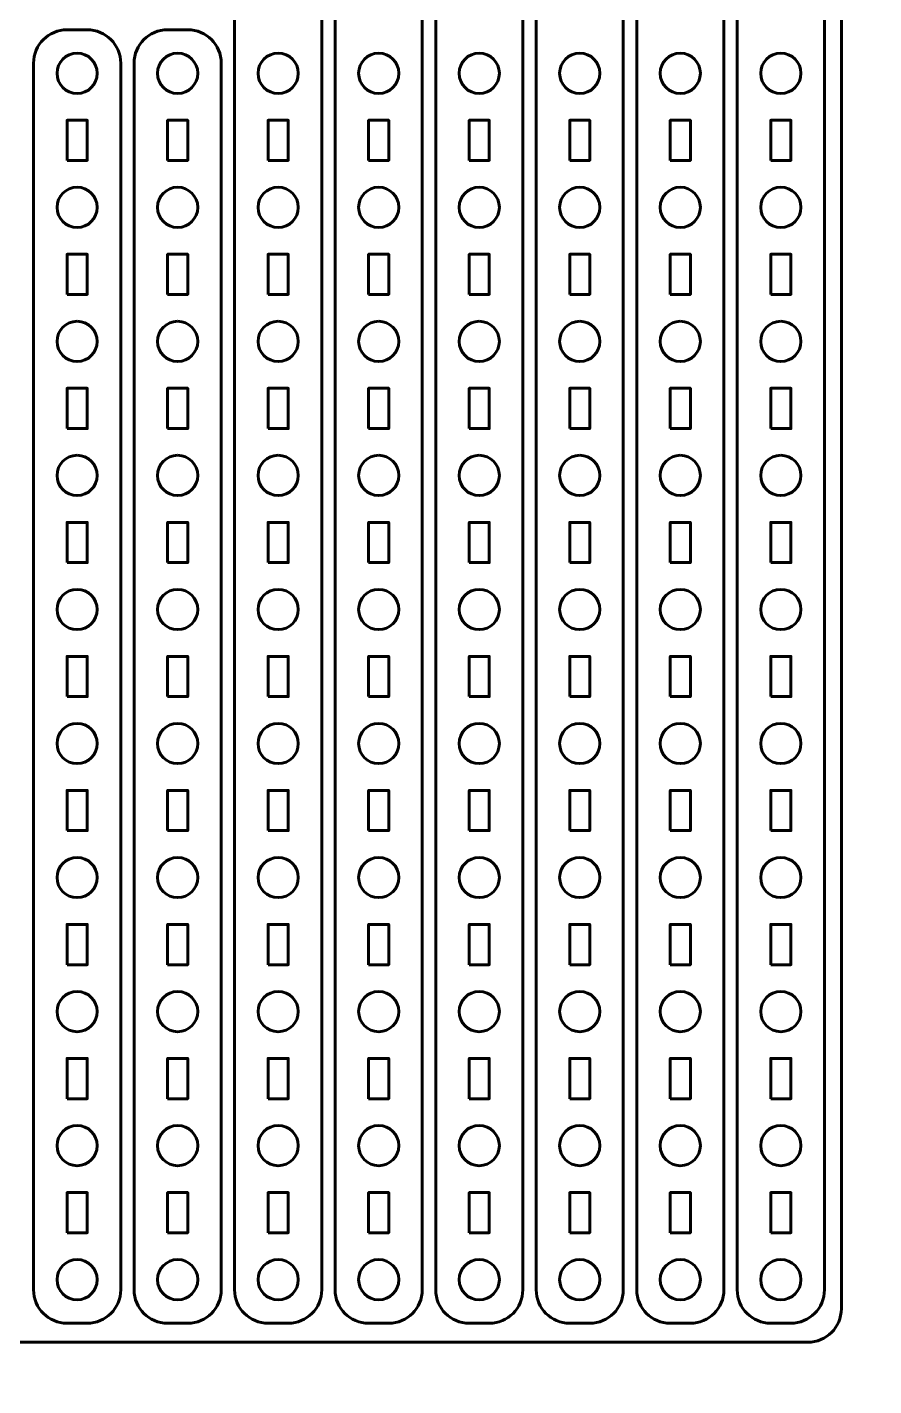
# Model space of a CAD drawing. Header units: inches. Extents: x 15 to 785, y -665 to -15.
# Drawn here: x 455.4 to 581.8, y -423.6 to -220.9 of the extents above; entities that cross this region are included whole.
import ezdxf

# ---------------------------------------------------------------- set-up
doc = ezdxf.new("R2010")
doc.units = ezdxf.units.IN
doc.header["$MEASUREMENT"] = 0
doc.layers.add('Layer 1', color=7, linetype='Continuous')

# ---------------------------------------------------------------- blocks, each defined once
blk = doc.blocks.new('block 2')
at = {"layer": 'Layer 1', "color": 179, "lineweight": 35, "true_color": 0x231f20}
blk.add_open_spline([(785, -570), (785, -578.28), (778.28, -585), (770, -585), (770, -585), (30, -585), (30, -585), (21.72, -585), (15, -578.28), (15, -570), (15, -570), (15, -30), (15, -30), (15, -21.72), (21.72, -15), (30, -15), (30, -15), (770, -15), (770, -15), (778.28, -15), (785, -21.72), (785, -30), (785, -30), (785, -570), (785, -570)], degree=3, knots=[0, 0, 0, 0, 1, 1, 1, 2, 2, 2, 3, 3, 3, 4, 4, 4, 5, 5, 5, 6, 6, 6, 7, 7, 7, 8, 8, 8, 8], dxfattribs=at)

msp = doc.modelspace()

# ---------------------------------------------------------------- linework, layer by layer
at = {"layer": 'Layer 1', "color": 178, "lineweight": 60, "true_color": 0x010101}
for points in [[(461.38, -240.75), (461.38, -234.75), (464.38, -234.75), (464.38, -240.75), (461.38, -240.75)], [(476.38, -240.75), (476.38, -234.75), (479.38, -234.75), (479.38, -240.75), (476.38, -240.75)], [(491.38, -240.75), (491.38, -234.75), (494.38, -234.75), (494.38, -240.75), (491.38, -240.75)], [(506.38, -240.75), (506.38, -234.75), (509.38, -234.75), (509.38, -240.75), (506.38, -240.75)], [(521.38, -240.75), (521.38, -234.75), (524.38, -234.75), (524.38, -240.75), (521.38, -240.75)], [(536.38, -240.75), (536.38, -234.75), (539.38, -234.75), (539.38, -240.75), (536.38, -240.75)], [(551.38, -240.75), (551.38, -234.75), (554.38, -234.75), (554.38, -240.75), (551.38, -240.75)], [(566.38, -240.75), (566.38, -234.75), (569.38, -234.75), (569.38, -240.75), (566.38, -240.75)], [(461.38, -260.75), (461.38, -254.75), (464.38, -254.75), (464.38, -260.75), (461.38, -260.75)], [(476.38, -260.75), (476.38, -254.75), (479.38, -254.75), (479.38, -260.75), (476.38, -260.75)], [(491.38, -260.75), (491.38, -254.75), (494.38, -254.75), (494.38, -260.75), (491.38, -260.75)], [(506.38, -260.75), (506.38, -254.75), (509.38, -254.75), (509.38, -260.75), (506.38, -260.75)], [(521.38, -260.75), (521.38, -254.75), (524.38, -254.75), (524.38, -260.75), (521.38, -260.75)], [(536.38, -260.75), (536.38, -254.75), (539.38, -254.75), (539.38, -260.75), (536.38, -260.75)], [(551.38, -260.75), (551.38, -254.75), (554.38, -254.75), (554.38, -260.75), (551.38, -260.75)], [(566.38, -260.75), (566.38, -254.75), (569.38, -254.75), (569.38, -260.75), (566.38, -260.75)], [(461.38, -280.75), (461.38, -274.75), (464.38, -274.75), (464.38, -280.75), (461.38, -280.75)], [(476.38, -280.75), (476.38, -274.75), (479.38, -274.75), (479.38, -280.75), (476.38, -280.75)], [(491.38, -280.75), (491.38, -274.75), (494.38, -274.75), (494.38, -280.75), (491.38, -280.75)], [(506.38, -280.75), (506.38, -274.75), (509.38, -274.75), (509.38, -280.75), (506.38, -280.75)], [(521.38, -280.75), (521.38, -274.75), (524.38, -274.75), (524.38, -280.75), (521.38, -280.75)], [(536.38, -280.75), (536.38, -274.75), (539.38, -274.75), (539.38, -280.75), (536.38, -280.75)], [(551.38, -280.75), (551.38, -274.75), (554.38, -274.75), (554.38, -280.75), (551.38, -280.75)], [(566.38, -280.75), (566.38, -274.75), (569.38, -274.75), (569.38, -280.75), (566.38, -280.75)], [(461.38, -300.75), (461.38, -294.75), (464.38, -294.75), (464.38, -300.75), (461.38, -300.75)], [(476.38, -300.75), (476.38, -294.75), (479.38, -294.75), (479.38, -300.75), (476.38, -300.75)], [(491.38, -300.75), (491.38, -294.75), (494.38, -294.75), (494.38, -300.75), (491.38, -300.75)], [(506.38, -300.75), (506.38, -294.75), (509.38, -294.75), (509.38, -300.75), (506.38, -300.75)], [(521.38, -300.75), (521.38, -294.75), (524.38, -294.75), (524.38, -300.75), (521.38, -300.75)], [(536.38, -300.75), (536.38, -294.75), (539.38, -294.75), (539.38, -300.75), (536.38, -300.75)], [(551.38, -300.75), (551.38, -294.75), (554.38, -294.75), (554.38, -300.75), (551.38, -300.75)], [(566.38, -300.75), (566.38, -294.75), (569.38, -294.75), (569.38, -300.75), (566.38, -300.75)], [(461.38, -320.75), (461.38, -314.75), (464.38, -314.75), (464.38, -320.75), (461.38, -320.75)], [(476.38, -320.75), (476.38, -314.75), (479.38, -314.75), (479.38, -320.75), (476.38, -320.75)], [(491.38, -320.75), (491.38, -314.75), (494.38, -314.75), (494.38, -320.75), (491.38, -320.75)], [(506.38, -320.75), (506.38, -314.75), (509.38, -314.75), (509.38, -320.75), (506.38, -320.75)], [(521.38, -320.75), (521.38, -314.75), (524.38, -314.75), (524.38, -320.75), (521.38, -320.75)], [(536.38, -320.75), (536.38, -314.75), (539.38, -314.75), (539.38, -320.75), (536.38, -320.75)], [(551.38, -320.75), (551.38, -314.75), (554.38, -314.75), (554.38, -320.75), (551.38, -320.75)], [(566.38, -320.75), (566.38, -314.75), (569.38, -314.75), (569.38, -320.75), (566.38, -320.75)], [(461.38, -340.75), (461.38, -334.75), (464.38, -334.75), (464.38, -340.75), (461.38, -340.75)], [(476.38, -340.75), (476.38, -334.75), (479.38, -334.75), (479.38, -340.75), (476.38, -340.75)], [(491.38, -340.75), (491.38, -334.75), (494.38, -334.75), (494.38, -340.75), (491.38, -340.75)], [(506.38, -340.75), (506.38, -334.75), (509.38, -334.75), (509.38, -340.75), (506.38, -340.75)], [(521.38, -340.75), (521.38, -334.75), (524.38, -334.75), (524.38, -340.75), (521.38, -340.75)], [(536.38, -340.75), (536.38, -334.75), (539.38, -334.75), (539.38, -340.75), (536.38, -340.75)], [(551.38, -340.75), (551.38, -334.75), (554.38, -334.75), (554.38, -340.75), (551.38, -340.75)], [(566.38, -340.75), (566.38, -334.75), (569.38, -334.75), (569.38, -340.75), (566.38, -340.75)], [(461.38, -360.75), (461.38, -354.75), (464.38, -354.75), (464.38, -360.75), (461.38, -360.75)], [(476.38, -360.75), (476.38, -354.75), (479.38, -354.75), (479.38, -360.75), (476.38, -360.75)], [(491.38, -360.75), (491.38, -354.75), (494.38, -354.75), (494.38, -360.75), (491.38, -360.75)], [(506.38, -360.75), (506.38, -354.75), (509.38, -354.75), (509.38, -360.75), (506.38, -360.75)], [(521.38, -360.75), (521.38, -354.75), (524.38, -354.75), (524.38, -360.75), (521.38, -360.75)], [(536.38, -360.75), (536.38, -354.75), (539.38, -354.75), (539.38, -360.75), (536.38, -360.75)], [(551.38, -360.75), (551.38, -354.75), (554.38, -354.75), (554.38, -360.75), (551.38, -360.75)], [(566.38, -360.75), (566.38, -354.75), (569.38, -354.75), (569.38, -360.75), (566.38, -360.75)], [(461.38, -380.75), (461.38, -374.75), (464.38, -374.75), (464.38, -380.75), (461.38, -380.75)], [(476.38, -380.75), (476.38, -374.75), (479.38, -374.75), (479.38, -380.75), (476.38, -380.75)], [(491.38, -380.75), (491.38, -374.75), (494.38, -374.75), (494.38, -380.75), (491.38, -380.75)], [(506.38, -380.75), (506.38, -374.75), (509.38, -374.75), (509.38, -380.75), (506.38, -380.75)], [(521.38, -380.75), (521.38, -374.75), (524.38, -374.75), (524.38, -380.75), (521.38, -380.75)], [(536.38, -380.75), (536.38, -374.75), (539.38, -374.75), (539.38, -380.75), (536.38, -380.75)], [(551.38, -380.75), (551.38, -374.75), (554.38, -374.75), (554.38, -380.75), (551.38, -380.75)], [(566.38, -380.75), (566.38, -374.75), (569.38, -374.75), (569.38, -380.75), (566.38, -380.75)], [(461.38, -400.75), (461.38, -394.75), (464.38, -394.75), (464.38, -400.75), (461.38, -400.75)], [(476.38, -400.75), (476.38, -394.75), (479.38, -394.75), (479.38, -400.75), (476.38, -400.75)], [(491.38, -400.75), (491.38, -394.75), (494.38, -394.75), (494.38, -400.75), (491.38, -400.75)], [(506.38, -400.75), (506.38, -394.75), (509.38, -394.75), (509.38, -400.75), (506.38, -400.75)], [(521.38, -400.75), (521.38, -394.75), (524.38, -394.75), (524.38, -400.75), (521.38, -400.75)], [(536.38, -400.75), (536.38, -394.75), (539.38, -394.75), (539.38, -400.75), (536.38, -400.75)], [(551.38, -400.75), (551.38, -394.75), (554.38, -394.75), (554.38, -400.75), (551.38, -400.75)], [(566.38, -400.75), (566.38, -394.75), (569.38, -394.75), (569.38, -400.75), (566.38, -400.75)]]:
    msp.add_lwpolyline(points, dxfattribs=at)
for points, knots in [([(303.91, -412.09), (303.91, -412.09), (303.91, -29.09), (303.91, -29.09), (303.91, -26.32), (306.14, -24.09), (308.91, -24.09), (308.91, -24.09), (571.91, -24.09), (571.91, -24.09), (574.68, -24.09), (576.91, -26.32), (576.91, -29.09), (576.91, -29.09), (576.91, -412.09), (576.91, -412.09), (576.91, -414.86), (574.68, -417.09), (571.91, -417.09), (571.91, -417.09), (308.91, -417.09), (308.91, -417.09), (306.14, -417.09), (303.91, -414.86), (303.91, -412.09)], [0, 0, 0, 0, 1, 1, 1, 2, 2, 2, 3, 3, 3, 4, 4, 4, 5, 5, 5, 6, 6, 6, 7, 7, 7, 8, 8, 8, 8]), ([(462.88, -224.75), (464.53, -224.75), (465.88, -226.1), (465.88, -227.75), (465.88, -229.41), (464.53, -230.75), (462.88, -230.75), (461.22, -230.75), (459.88, -229.41), (459.88, -227.75), (459.88, -226.1), (461.22, -224.75), (462.88, -224.75)], [0, 0, 0, 0, 1, 1, 1, 2, 2, 2, 3, 3, 3, 4, 4, 4, 4]), ([(477.88, -224.75), (479.53, -224.75), (480.88, -226.1), (480.88, -227.75), (480.88, -229.41), (479.53, -230.75), (477.88, -230.75), (476.22, -230.75), (474.88, -229.41), (474.88, -227.75), (474.88, -226.1), (476.22, -224.75), (477.88, -224.75)], [0, 0, 0, 0, 1, 1, 1, 2, 2, 2, 3, 3, 3, 4, 4, 4, 4]), ([(492.88, -224.75), (494.54, -224.75), (495.88, -226.1), (495.88, -227.75), (495.88, -229.41), (494.54, -230.75), (492.88, -230.75), (491.22, -230.75), (489.88, -229.41), (489.88, -227.75), (489.88, -226.1), (491.22, -224.75), (492.88, -224.75)], [0, 0, 0, 0, 1, 1, 1, 2, 2, 2, 3, 3, 3, 4, 4, 4, 4]), ([(507.88, -224.75), (509.54, -224.75), (510.88, -226.1), (510.88, -227.75), (510.88, -229.41), (509.54, -230.75), (507.88, -230.75), (506.22, -230.75), (504.88, -229.41), (504.88, -227.75), (504.88, -226.1), (506.22, -224.75), (507.88, -224.75)], [0, 0, 0, 0, 1, 1, 1, 2, 2, 2, 3, 3, 3, 4, 4, 4, 4]), ([(522.88, -224.75), (524.54, -224.75), (525.88, -226.1), (525.88, -227.75), (525.88, -229.41), (524.54, -230.75), (522.88, -230.75), (521.22, -230.75), (519.88, -229.41), (519.88, -227.75), (519.88, -226.1), (521.22, -224.75), (522.88, -224.75)], [0, 0, 0, 0, 1, 1, 1, 2, 2, 2, 3, 3, 3, 4, 4, 4, 4]), ([(537.88, -224.75), (539.54, -224.75), (540.88, -226.1), (540.88, -227.75), (540.88, -229.41), (539.54, -230.75), (537.88, -230.75), (536.22, -230.75), (534.88, -229.41), (534.88, -227.75), (534.88, -226.1), (536.22, -224.75), (537.88, -224.75)], [0, 0, 0, 0, 1, 1, 1, 2, 2, 2, 3, 3, 3, 4, 4, 4, 4]), ([(552.88, -224.75), (554.54, -224.75), (555.88, -226.1), (555.88, -227.75), (555.88, -229.41), (554.54, -230.75), (552.88, -230.75), (551.22, -230.75), (549.88, -229.41), (549.88, -227.75), (549.88, -226.1), (551.22, -224.75), (552.88, -224.75)], [0, 0, 0, 0, 1, 1, 1, 2, 2, 2, 3, 3, 3, 4, 4, 4, 4]), ([(567.88, -224.75), (569.54, -224.75), (570.88, -226.1), (570.88, -227.75), (570.88, -229.41), (569.54, -230.75), (567.88, -230.75), (566.22, -230.75), (564.88, -229.41), (564.88, -227.75), (564.88, -226.1), (566.22, -224.75), (567.88, -224.75)], [0, 0, 0, 0, 1, 1, 1, 2, 2, 2, 3, 3, 3, 4, 4, 4, 4]), ([(462.88, -244.75), (464.53, -244.75), (465.88, -246.1), (465.88, -247.75), (465.88, -249.41), (464.53, -250.75), (462.88, -250.75), (461.22, -250.75), (459.88, -249.41), (459.88, -247.75), (459.88, -246.1), (461.22, -244.75), (462.88, -244.75)], [0, 0, 0, 0, 1, 1, 1, 2, 2, 2, 3, 3, 3, 4, 4, 4, 4]), ([(477.88, -244.75), (479.53, -244.75), (480.88, -246.1), (480.88, -247.75), (480.88, -249.41), (479.53, -250.75), (477.88, -250.75), (476.22, -250.75), (474.88, -249.41), (474.88, -247.75), (474.88, -246.1), (476.22, -244.75), (477.88, -244.75)], [0, 0, 0, 0, 1, 1, 1, 2, 2, 2, 3, 3, 3, 4, 4, 4, 4]), ([(492.88, -244.75), (494.54, -244.75), (495.88, -246.1), (495.88, -247.75), (495.88, -249.41), (494.54, -250.75), (492.88, -250.75), (491.22, -250.75), (489.88, -249.41), (489.88, -247.75), (489.88, -246.1), (491.22, -244.75), (492.88, -244.75)], [0, 0, 0, 0, 1, 1, 1, 2, 2, 2, 3, 3, 3, 4, 4, 4, 4]), ([(507.88, -244.75), (509.54, -244.75), (510.88, -246.1), (510.88, -247.75), (510.88, -249.41), (509.54, -250.75), (507.88, -250.75), (506.22, -250.75), (504.88, -249.41), (504.88, -247.75), (504.88, -246.1), (506.22, -244.75), (507.88, -244.75)], [0, 0, 0, 0, 1, 1, 1, 2, 2, 2, 3, 3, 3, 4, 4, 4, 4]), ([(522.88, -244.75), (524.54, -244.75), (525.88, -246.1), (525.88, -247.75), (525.88, -249.41), (524.54, -250.75), (522.88, -250.75), (521.22, -250.75), (519.88, -249.41), (519.88, -247.75), (519.88, -246.1), (521.22, -244.75), (522.88, -244.75)], [0, 0, 0, 0, 1, 1, 1, 2, 2, 2, 3, 3, 3, 4, 4, 4, 4]), ([(537.88, -244.75), (539.54, -244.75), (540.88, -246.1), (540.88, -247.75), (540.88, -249.41), (539.54, -250.75), (537.88, -250.75), (536.22, -250.75), (534.88, -249.41), (534.88, -247.75), (534.88, -246.1), (536.22, -244.75), (537.88, -244.75)], [0, 0, 0, 0, 1, 1, 1, 2, 2, 2, 3, 3, 3, 4, 4, 4, 4]), ([(552.88, -244.75), (554.54, -244.75), (555.88, -246.1), (555.88, -247.75), (555.88, -249.41), (554.54, -250.75), (552.88, -250.75), (551.22, -250.75), (549.88, -249.41), (549.88, -247.75), (549.88, -246.1), (551.22, -244.75), (552.88, -244.75)], [0, 0, 0, 0, 1, 1, 1, 2, 2, 2, 3, 3, 3, 4, 4, 4, 4]), ([(567.88, -244.75), (569.54, -244.75), (570.88, -246.1), (570.88, -247.75), (570.88, -249.41), (569.54, -250.75), (567.88, -250.75), (566.22, -250.75), (564.88, -249.41), (564.88, -247.75), (564.88, -246.1), (566.22, -244.75), (567.88, -244.75)], [0, 0, 0, 0, 1, 1, 1, 2, 2, 2, 3, 3, 3, 4, 4, 4, 4]), ([(462.88, -264.75), (464.53, -264.75), (465.88, -266.1), (465.88, -267.75), (465.88, -269.41), (464.53, -270.75), (462.88, -270.75), (461.22, -270.75), (459.88, -269.41), (459.88, -267.75), (459.88, -266.1), (461.22, -264.75), (462.88, -264.75)], [0, 0, 0, 0, 1, 1, 1, 2, 2, 2, 3, 3, 3, 4, 4, 4, 4]), ([(477.88, -264.75), (479.53, -264.75), (480.88, -266.1), (480.88, -267.75), (480.88, -269.41), (479.53, -270.75), (477.88, -270.75), (476.22, -270.75), (474.88, -269.41), (474.88, -267.75), (474.88, -266.1), (476.22, -264.75), (477.88, -264.75)], [0, 0, 0, 0, 1, 1, 1, 2, 2, 2, 3, 3, 3, 4, 4, 4, 4]), ([(492.88, -264.75), (494.54, -264.75), (495.88, -266.1), (495.88, -267.75), (495.88, -269.41), (494.54, -270.75), (492.88, -270.75), (491.22, -270.75), (489.88, -269.41), (489.88, -267.75), (489.88, -266.1), (491.22, -264.75), (492.88, -264.75)], [0, 0, 0, 0, 1, 1, 1, 2, 2, 2, 3, 3, 3, 4, 4, 4, 4]), ([(507.88, -264.75), (509.54, -264.75), (510.88, -266.1), (510.88, -267.75), (510.88, -269.41), (509.54, -270.75), (507.88, -270.75), (506.22, -270.75), (504.88, -269.41), (504.88, -267.75), (504.88, -266.1), (506.22, -264.75), (507.88, -264.75)], [0, 0, 0, 0, 1, 1, 1, 2, 2, 2, 3, 3, 3, 4, 4, 4, 4]), ([(522.88, -264.75), (524.54, -264.75), (525.88, -266.1), (525.88, -267.75), (525.88, -269.41), (524.54, -270.75), (522.88, -270.75), (521.22, -270.75), (519.88, -269.41), (519.88, -267.75), (519.88, -266.1), (521.22, -264.75), (522.88, -264.75)], [0, 0, 0, 0, 1, 1, 1, 2, 2, 2, 3, 3, 3, 4, 4, 4, 4]), ([(537.88, -264.75), (539.54, -264.75), (540.88, -266.1), (540.88, -267.75), (540.88, -269.41), (539.54, -270.75), (537.88, -270.75), (536.22, -270.75), (534.88, -269.41), (534.88, -267.75), (534.88, -266.1), (536.22, -264.75), (537.88, -264.75)], [0, 0, 0, 0, 1, 1, 1, 2, 2, 2, 3, 3, 3, 4, 4, 4, 4]), ([(552.88, -264.75), (554.54, -264.75), (555.88, -266.1), (555.88, -267.75), (555.88, -269.41), (554.54, -270.75), (552.88, -270.75), (551.22, -270.75), (549.88, -269.41), (549.88, -267.75), (549.88, -266.1), (551.22, -264.75), (552.88, -264.75)], [0, 0, 0, 0, 1, 1, 1, 2, 2, 2, 3, 3, 3, 4, 4, 4, 4]), ([(567.88, -264.75), (569.54, -264.75), (570.88, -266.1), (570.88, -267.75), (570.88, -269.41), (569.54, -270.75), (567.88, -270.75), (566.22, -270.75), (564.88, -269.41), (564.88, -267.75), (564.88, -266.1), (566.22, -264.75), (567.88, -264.75)], [0, 0, 0, 0, 1, 1, 1, 2, 2, 2, 3, 3, 3, 4, 4, 4, 4]), ([(462.88, -284.75), (464.53, -284.75), (465.88, -286.1), (465.88, -287.75), (465.88, -289.41), (464.53, -290.75), (462.88, -290.75), (461.22, -290.75), (459.88, -289.41), (459.88, -287.75), (459.88, -286.1), (461.22, -284.75), (462.88, -284.75)], [0, 0, 0, 0, 1, 1, 1, 2, 2, 2, 3, 3, 3, 4, 4, 4, 4]), ([(477.88, -284.75), (479.53, -284.75), (480.88, -286.1), (480.88, -287.75), (480.88, -289.41), (479.53, -290.75), (477.88, -290.75), (476.22, -290.75), (474.88, -289.41), (474.88, -287.75), (474.88, -286.1), (476.22, -284.75), (477.88, -284.75)], [0, 0, 0, 0, 1, 1, 1, 2, 2, 2, 3, 3, 3, 4, 4, 4, 4]), ([(492.88, -284.75), (494.54, -284.75), (495.88, -286.1), (495.88, -287.75), (495.88, -289.41), (494.54, -290.75), (492.88, -290.75), (491.22, -290.75), (489.88, -289.41), (489.88, -287.75), (489.88, -286.1), (491.22, -284.75), (492.88, -284.75)], [0, 0, 0, 0, 1, 1, 1, 2, 2, 2, 3, 3, 3, 4, 4, 4, 4]), ([(507.88, -284.75), (509.54, -284.75), (510.88, -286.1), (510.88, -287.75), (510.88, -289.41), (509.54, -290.75), (507.88, -290.75), (506.22, -290.75), (504.88, -289.41), (504.88, -287.75), (504.88, -286.1), (506.22, -284.75), (507.88, -284.75)], [0, 0, 0, 0, 1, 1, 1, 2, 2, 2, 3, 3, 3, 4, 4, 4, 4]), ([(522.88, -284.75), (524.54, -284.75), (525.88, -286.1), (525.88, -287.75), (525.88, -289.41), (524.54, -290.75), (522.88, -290.75), (521.22, -290.75), (519.88, -289.41), (519.88, -287.75), (519.88, -286.1), (521.22, -284.75), (522.88, -284.75)], [0, 0, 0, 0, 1, 1, 1, 2, 2, 2, 3, 3, 3, 4, 4, 4, 4]), ([(537.88, -284.75), (539.54, -284.75), (540.88, -286.1), (540.88, -287.75), (540.88, -289.41), (539.54, -290.75), (537.88, -290.75), (536.22, -290.75), (534.88, -289.41), (534.88, -287.75), (534.88, -286.1), (536.22, -284.75), (537.88, -284.75)], [0, 0, 0, 0, 1, 1, 1, 2, 2, 2, 3, 3, 3, 4, 4, 4, 4]), ([(552.88, -284.75), (554.54, -284.75), (555.88, -286.1), (555.88, -287.75), (555.88, -289.41), (554.54, -290.75), (552.88, -290.75), (551.22, -290.75), (549.88, -289.41), (549.88, -287.75), (549.88, -286.1), (551.22, -284.75), (552.88, -284.75)], [0, 0, 0, 0, 1, 1, 1, 2, 2, 2, 3, 3, 3, 4, 4, 4, 4]), ([(567.88, -284.75), (569.54, -284.75), (570.88, -286.1), (570.88, -287.75), (570.88, -289.41), (569.54, -290.75), (567.88, -290.75), (566.22, -290.75), (564.88, -289.41), (564.88, -287.75), (564.88, -286.1), (566.22, -284.75), (567.88, -284.75)], [0, 0, 0, 0, 1, 1, 1, 2, 2, 2, 3, 3, 3, 4, 4, 4, 4]), ([(462.88, -304.75), (464.53, -304.75), (465.88, -306.1), (465.88, -307.75), (465.88, -309.41), (464.53, -310.75), (462.88, -310.75), (461.22, -310.75), (459.88, -309.41), (459.88, -307.75), (459.88, -306.1), (461.22, -304.75), (462.88, -304.75)], [0, 0, 0, 0, 1, 1, 1, 2, 2, 2, 3, 3, 3, 4, 4, 4, 4]), ([(477.88, -304.75), (479.53, -304.75), (480.88, -306.1), (480.88, -307.75), (480.88, -309.41), (479.53, -310.75), (477.88, -310.75), (476.22, -310.75), (474.88, -309.41), (474.88, -307.75), (474.88, -306.1), (476.22, -304.75), (477.88, -304.75)], [0, 0, 0, 0, 1, 1, 1, 2, 2, 2, 3, 3, 3, 4, 4, 4, 4]), ([(492.88, -304.75), (494.54, -304.75), (495.88, -306.1), (495.88, -307.75), (495.88, -309.41), (494.54, -310.75), (492.88, -310.75), (491.22, -310.75), (489.88, -309.41), (489.88, -307.75), (489.88, -306.1), (491.22, -304.75), (492.88, -304.75)], [0, 0, 0, 0, 1, 1, 1, 2, 2, 2, 3, 3, 3, 4, 4, 4, 4]), ([(507.88, -304.75), (509.54, -304.75), (510.88, -306.1), (510.88, -307.75), (510.88, -309.41), (509.54, -310.75), (507.88, -310.75), (506.22, -310.75), (504.88, -309.41), (504.88, -307.75), (504.88, -306.1), (506.22, -304.75), (507.88, -304.75)], [0, 0, 0, 0, 1, 1, 1, 2, 2, 2, 3, 3, 3, 4, 4, 4, 4]), ([(522.88, -304.75), (524.54, -304.75), (525.88, -306.1), (525.88, -307.75), (525.88, -309.41), (524.54, -310.75), (522.88, -310.75), (521.22, -310.75), (519.88, -309.41), (519.88, -307.75), (519.88, -306.1), (521.22, -304.75), (522.88, -304.75)], [0, 0, 0, 0, 1, 1, 1, 2, 2, 2, 3, 3, 3, 4, 4, 4, 4]), ([(537.88, -304.75), (539.54, -304.75), (540.88, -306.1), (540.88, -307.75), (540.88, -309.41), (539.54, -310.75), (537.88, -310.75), (536.22, -310.75), (534.88, -309.41), (534.88, -307.75), (534.88, -306.1), (536.22, -304.75), (537.88, -304.75)], [0, 0, 0, 0, 1, 1, 1, 2, 2, 2, 3, 3, 3, 4, 4, 4, 4]), ([(552.88, -304.75), (554.54, -304.75), (555.88, -306.1), (555.88, -307.75), (555.88, -309.41), (554.54, -310.75), (552.88, -310.75), (551.22, -310.75), (549.88, -309.41), (549.88, -307.75), (549.88, -306.1), (551.22, -304.75), (552.88, -304.75)], [0, 0, 0, 0, 1, 1, 1, 2, 2, 2, 3, 3, 3, 4, 4, 4, 4]), ([(567.88, -304.75), (569.54, -304.75), (570.88, -306.1), (570.88, -307.75), (570.88, -309.41), (569.54, -310.75), (567.88, -310.75), (566.22, -310.75), (564.88, -309.41), (564.88, -307.75), (564.88, -306.1), (566.22, -304.75), (567.88, -304.75)], [0, 0, 0, 0, 1, 1, 1, 2, 2, 2, 3, 3, 3, 4, 4, 4, 4]), ([(462.88, -324.75), (464.53, -324.75), (465.88, -326.1), (465.88, -327.75), (465.88, -329.41), (464.53, -330.75), (462.88, -330.75), (461.22, -330.75), (459.88, -329.41), (459.88, -327.75), (459.88, -326.1), (461.22, -324.75), (462.88, -324.75)], [0, 0, 0, 0, 1, 1, 1, 2, 2, 2, 3, 3, 3, 4, 4, 4, 4]), ([(477.88, -324.75), (479.53, -324.75), (480.88, -326.1), (480.88, -327.75), (480.88, -329.41), (479.53, -330.75), (477.88, -330.75), (476.22, -330.75), (474.88, -329.41), (474.88, -327.75), (474.88, -326.1), (476.22, -324.75), (477.88, -324.75)], [0, 0, 0, 0, 1, 1, 1, 2, 2, 2, 3, 3, 3, 4, 4, 4, 4]), ([(492.88, -324.75), (494.54, -324.75), (495.88, -326.1), (495.88, -327.75), (495.88, -329.41), (494.54, -330.75), (492.88, -330.75), (491.22, -330.75), (489.88, -329.41), (489.88, -327.75), (489.88, -326.1), (491.22, -324.75), (492.88, -324.75)], [0, 0, 0, 0, 1, 1, 1, 2, 2, 2, 3, 3, 3, 4, 4, 4, 4]), ([(507.88, -324.75), (509.54, -324.75), (510.88, -326.1), (510.88, -327.75), (510.88, -329.41), (509.54, -330.75), (507.88, -330.75), (506.22, -330.75), (504.88, -329.41), (504.88, -327.75), (504.88, -326.1), (506.22, -324.75), (507.88, -324.75)], [0, 0, 0, 0, 1, 1, 1, 2, 2, 2, 3, 3, 3, 4, 4, 4, 4]), ([(522.88, -324.75), (524.54, -324.75), (525.88, -326.1), (525.88, -327.75), (525.88, -329.41), (524.54, -330.75), (522.88, -330.75), (521.22, -330.75), (519.88, -329.41), (519.88, -327.75), (519.88, -326.1), (521.22, -324.75), (522.88, -324.75)], [0, 0, 0, 0, 1, 1, 1, 2, 2, 2, 3, 3, 3, 4, 4, 4, 4]), ([(537.88, -324.75), (539.54, -324.75), (540.88, -326.1), (540.88, -327.75), (540.88, -329.41), (539.54, -330.75), (537.88, -330.75), (536.22, -330.75), (534.88, -329.41), (534.88, -327.75), (534.88, -326.1), (536.22, -324.75), (537.88, -324.75)], [0, 0, 0, 0, 1, 1, 1, 2, 2, 2, 3, 3, 3, 4, 4, 4, 4]), ([(552.88, -324.75), (554.54, -324.75), (555.88, -326.1), (555.88, -327.75), (555.88, -329.41), (554.54, -330.75), (552.88, -330.75), (551.22, -330.75), (549.88, -329.41), (549.88, -327.75), (549.88, -326.1), (551.22, -324.75), (552.88, -324.75)], [0, 0, 0, 0, 1, 1, 1, 2, 2, 2, 3, 3, 3, 4, 4, 4, 4]), ([(567.88, -324.75), (569.54, -324.75), (570.88, -326.1), (570.88, -327.75), (570.88, -329.41), (569.54, -330.75), (567.88, -330.75), (566.22, -330.75), (564.88, -329.41), (564.88, -327.75), (564.88, -326.1), (566.22, -324.75), (567.88, -324.75)], [0, 0, 0, 0, 1, 1, 1, 2, 2, 2, 3, 3, 3, 4, 4, 4, 4]), ([(462.88, -344.75), (464.53, -344.75), (465.88, -346.1), (465.88, -347.75), (465.88, -349.41), (464.53, -350.75), (462.88, -350.75), (461.22, -350.75), (459.88, -349.41), (459.88, -347.75), (459.88, -346.1), (461.22, -344.75), (462.88, -344.75)], [0, 0, 0, 0, 1, 1, 1, 2, 2, 2, 3, 3, 3, 4, 4, 4, 4]), ([(477.88, -344.75), (479.53, -344.75), (480.88, -346.1), (480.88, -347.75), (480.88, -349.41), (479.53, -350.75), (477.88, -350.75), (476.22, -350.75), (474.88, -349.41), (474.88, -347.75), (474.88, -346.1), (476.22, -344.75), (477.88, -344.75)], [0, 0, 0, 0, 1, 1, 1, 2, 2, 2, 3, 3, 3, 4, 4, 4, 4]), ([(492.88, -344.75), (494.54, -344.75), (495.88, -346.1), (495.88, -347.75), (495.88, -349.41), (494.54, -350.75), (492.88, -350.75), (491.22, -350.75), (489.88, -349.41), (489.88, -347.75), (489.88, -346.1), (491.22, -344.75), (492.88, -344.75)], [0, 0, 0, 0, 1, 1, 1, 2, 2, 2, 3, 3, 3, 4, 4, 4, 4]), ([(507.88, -344.75), (509.54, -344.75), (510.88, -346.1), (510.88, -347.75), (510.88, -349.41), (509.54, -350.75), (507.88, -350.75), (506.22, -350.75), (504.88, -349.41), (504.88, -347.75), (504.88, -346.1), (506.22, -344.75), (507.88, -344.75)], [0, 0, 0, 0, 1, 1, 1, 2, 2, 2, 3, 3, 3, 4, 4, 4, 4]), ([(522.88, -344.75), (524.54, -344.75), (525.88, -346.1), (525.88, -347.75), (525.88, -349.41), (524.54, -350.75), (522.88, -350.75), (521.22, -350.75), (519.88, -349.41), (519.88, -347.75), (519.88, -346.1), (521.22, -344.75), (522.88, -344.75)], [0, 0, 0, 0, 1, 1, 1, 2, 2, 2, 3, 3, 3, 4, 4, 4, 4]), ([(537.88, -344.75), (539.54, -344.75), (540.88, -346.1), (540.88, -347.75), (540.88, -349.41), (539.54, -350.75), (537.88, -350.75), (536.22, -350.75), (534.88, -349.41), (534.88, -347.75), (534.88, -346.1), (536.22, -344.75), (537.88, -344.75)], [0, 0, 0, 0, 1, 1, 1, 2, 2, 2, 3, 3, 3, 4, 4, 4, 4]), ([(552.88, -344.75), (554.54, -344.75), (555.88, -346.1), (555.88, -347.75), (555.88, -349.41), (554.54, -350.75), (552.88, -350.75), (551.22, -350.75), (549.88, -349.41), (549.88, -347.75), (549.88, -346.1), (551.22, -344.75), (552.88, -344.75)], [0, 0, 0, 0, 1, 1, 1, 2, 2, 2, 3, 3, 3, 4, 4, 4, 4]), ([(567.88, -344.75), (569.54, -344.75), (570.88, -346.1), (570.88, -347.75), (570.88, -349.41), (569.54, -350.75), (567.88, -350.75), (566.22, -350.75), (564.88, -349.41), (564.88, -347.75), (564.88, -346.1), (566.22, -344.75), (567.88, -344.75)], [0, 0, 0, 0, 1, 1, 1, 2, 2, 2, 3, 3, 3, 4, 4, 4, 4]), ([(462.88, -364.75), (464.53, -364.75), (465.88, -366.1), (465.88, -367.75), (465.88, -369.41), (464.53, -370.75), (462.88, -370.75), (461.22, -370.75), (459.88, -369.41), (459.88, -367.75), (459.88, -366.1), (461.22, -364.75), (462.88, -364.75)], [0, 0, 0, 0, 1, 1, 1, 2, 2, 2, 3, 3, 3, 4, 4, 4, 4]), ([(477.88, -364.75), (479.53, -364.75), (480.88, -366.1), (480.88, -367.75), (480.88, -369.41), (479.53, -370.75), (477.88, -370.75), (476.22, -370.75), (474.88, -369.41), (474.88, -367.75), (474.88, -366.1), (476.22, -364.75), (477.88, -364.75)], [0, 0, 0, 0, 1, 1, 1, 2, 2, 2, 3, 3, 3, 4, 4, 4, 4]), ([(492.88, -364.75), (494.54, -364.75), (495.88, -366.1), (495.88, -367.75), (495.88, -369.41), (494.54, -370.75), (492.88, -370.75), (491.22, -370.75), (489.88, -369.41), (489.88, -367.75), (489.88, -366.1), (491.22, -364.75), (492.88, -364.75)], [0, 0, 0, 0, 1, 1, 1, 2, 2, 2, 3, 3, 3, 4, 4, 4, 4]), ([(507.88, -364.75), (509.54, -364.75), (510.88, -366.1), (510.88, -367.75), (510.88, -369.41), (509.54, -370.75), (507.88, -370.75), (506.22, -370.75), (504.88, -369.41), (504.88, -367.75), (504.88, -366.1), (506.22, -364.75), (507.88, -364.75)], [0, 0, 0, 0, 1, 1, 1, 2, 2, 2, 3, 3, 3, 4, 4, 4, 4]), ([(522.88, -364.75), (524.54, -364.75), (525.88, -366.1), (525.88, -367.75), (525.88, -369.41), (524.54, -370.75), (522.88, -370.75), (521.22, -370.75), (519.88, -369.41), (519.88, -367.75), (519.88, -366.1), (521.22, -364.75), (522.88, -364.75)], [0, 0, 0, 0, 1, 1, 1, 2, 2, 2, 3, 3, 3, 4, 4, 4, 4]), ([(537.88, -364.75), (539.54, -364.75), (540.88, -366.1), (540.88, -367.75), (540.88, -369.41), (539.54, -370.75), (537.88, -370.75), (536.22, -370.75), (534.88, -369.41), (534.88, -367.75), (534.88, -366.1), (536.22, -364.75), (537.88, -364.75)], [0, 0, 0, 0, 1, 1, 1, 2, 2, 2, 3, 3, 3, 4, 4, 4, 4]), ([(552.88, -364.75), (554.54, -364.75), (555.88, -366.1), (555.88, -367.75), (555.88, -369.41), (554.54, -370.75), (552.88, -370.75), (551.22, -370.75), (549.88, -369.41), (549.88, -367.75), (549.88, -366.1), (551.22, -364.75), (552.88, -364.75)], [0, 0, 0, 0, 1, 1, 1, 2, 2, 2, 3, 3, 3, 4, 4, 4, 4]), ([(567.88, -364.75), (569.54, -364.75), (570.88, -366.1), (570.88, -367.75), (570.88, -369.41), (569.54, -370.75), (567.88, -370.75), (566.22, -370.75), (564.88, -369.41), (564.88, -367.75), (564.88, -366.1), (566.22, -364.75), (567.88, -364.75)], [0, 0, 0, 0, 1, 1, 1, 2, 2, 2, 3, 3, 3, 4, 4, 4, 4]), ([(462.88, -384.75), (464.53, -384.75), (465.88, -386.1), (465.88, -387.75), (465.88, -389.41), (464.53, -390.75), (462.88, -390.75), (461.22, -390.75), (459.88, -389.41), (459.88, -387.75), (459.88, -386.1), (461.22, -384.75), (462.88, -384.75)], [0, 0, 0, 0, 1, 1, 1, 2, 2, 2, 3, 3, 3, 4, 4, 4, 4]), ([(477.88, -384.75), (479.53, -384.75), (480.88, -386.1), (480.88, -387.75), (480.88, -389.41), (479.53, -390.75), (477.88, -390.75), (476.22, -390.75), (474.88, -389.41), (474.88, -387.75), (474.88, -386.1), (476.22, -384.75), (477.88, -384.75)], [0, 0, 0, 0, 1, 1, 1, 2, 2, 2, 3, 3, 3, 4, 4, 4, 4]), ([(492.88, -384.75), (494.54, -384.75), (495.88, -386.1), (495.88, -387.75), (495.88, -389.41), (494.54, -390.75), (492.88, -390.75), (491.22, -390.75), (489.88, -389.41), (489.88, -387.75), (489.88, -386.1), (491.22, -384.75), (492.88, -384.75)], [0, 0, 0, 0, 1, 1, 1, 2, 2, 2, 3, 3, 3, 4, 4, 4, 4]), ([(507.88, -384.75), (509.54, -384.75), (510.88, -386.1), (510.88, -387.75), (510.88, -389.41), (509.54, -390.75), (507.88, -390.75), (506.22, -390.75), (504.88, -389.41), (504.88, -387.75), (504.88, -386.1), (506.22, -384.75), (507.88, -384.75)], [0, 0, 0, 0, 1, 1, 1, 2, 2, 2, 3, 3, 3, 4, 4, 4, 4]), ([(522.88, -384.75), (524.54, -384.75), (525.88, -386.1), (525.88, -387.75), (525.88, -389.41), (524.54, -390.75), (522.88, -390.75), (521.22, -390.75), (519.88, -389.41), (519.88, -387.75), (519.88, -386.1), (521.22, -384.75), (522.88, -384.75)], [0, 0, 0, 0, 1, 1, 1, 2, 2, 2, 3, 3, 3, 4, 4, 4, 4]), ([(537.88, -384.75), (539.54, -384.75), (540.88, -386.1), (540.88, -387.75), (540.88, -389.41), (539.54, -390.75), (537.88, -390.75), (536.22, -390.75), (534.88, -389.41), (534.88, -387.75), (534.88, -386.1), (536.22, -384.75), (537.88, -384.75)], [0, 0, 0, 0, 1, 1, 1, 2, 2, 2, 3, 3, 3, 4, 4, 4, 4]), ([(552.88, -384.75), (554.54, -384.75), (555.88, -386.1), (555.88, -387.75), (555.88, -389.41), (554.54, -390.75), (552.88, -390.75), (551.22, -390.75), (549.88, -389.41), (549.88, -387.75), (549.88, -386.1), (551.22, -384.75), (552.88, -384.75)], [0, 0, 0, 0, 1, 1, 1, 2, 2, 2, 3, 3, 3, 4, 4, 4, 4]), ([(567.88, -384.75), (569.54, -384.75), (570.88, -386.1), (570.88, -387.75), (570.88, -389.41), (569.54, -390.75), (567.88, -390.75), (566.22, -390.75), (564.88, -389.41), (564.88, -387.75), (564.88, -386.1), (566.22, -384.75), (567.88, -384.75)], [0, 0, 0, 0, 1, 1, 1, 2, 2, 2, 3, 3, 3, 4, 4, 4, 4]), ([(462.88, -404.75), (464.53, -404.75), (465.88, -406.1), (465.88, -407.75), (465.88, -409.41), (464.53, -410.75), (462.88, -410.75), (461.22, -410.75), (459.88, -409.41), (459.88, -407.75), (459.88, -406.1), (461.22, -404.75), (462.88, -404.75)], [0, 0, 0, 0, 1, 1, 1, 2, 2, 2, 3, 3, 3, 4, 4, 4, 4]), ([(477.88, -404.75), (479.53, -404.75), (480.88, -406.1), (480.88, -407.75), (480.88, -409.41), (479.53, -410.75), (477.88, -410.75), (476.22, -410.75), (474.88, -409.41), (474.88, -407.75), (474.88, -406.1), (476.22, -404.75), (477.88, -404.75)], [0, 0, 0, 0, 1, 1, 1, 2, 2, 2, 3, 3, 3, 4, 4, 4, 4]), ([(492.88, -404.75), (494.54, -404.75), (495.88, -406.1), (495.88, -407.75), (495.88, -409.41), (494.54, -410.75), (492.88, -410.75), (491.22, -410.75), (489.88, -409.41), (489.88, -407.75), (489.88, -406.1), (491.22, -404.75), (492.88, -404.75)], [0, 0, 0, 0, 1, 1, 1, 2, 2, 2, 3, 3, 3, 4, 4, 4, 4]), ([(507.88, -404.75), (509.54, -404.75), (510.88, -406.1), (510.88, -407.75), (510.88, -409.41), (509.54, -410.75), (507.88, -410.75), (506.22, -410.75), (504.88, -409.41), (504.88, -407.75), (504.88, -406.1), (506.22, -404.75), (507.88, -404.75)], [0, 0, 0, 0, 1, 1, 1, 2, 2, 2, 3, 3, 3, 4, 4, 4, 4]), ([(522.88, -404.75), (524.54, -404.75), (525.88, -406.1), (525.88, -407.75), (525.88, -409.41), (524.54, -410.75), (522.88, -410.75), (521.22, -410.75), (519.88, -409.41), (519.88, -407.75), (519.88, -406.1), (521.22, -404.75), (522.88, -404.75)], [0, 0, 0, 0, 1, 1, 1, 2, 2, 2, 3, 3, 3, 4, 4, 4, 4]), ([(537.88, -404.75), (539.54, -404.75), (540.88, -406.1), (540.88, -407.75), (540.88, -409.41), (539.54, -410.75), (537.88, -410.75), (536.22, -410.75), (534.88, -409.41), (534.88, -407.75), (534.88, -406.1), (536.22, -404.75), (537.88, -404.75)], [0, 0, 0, 0, 1, 1, 1, 2, 2, 2, 3, 3, 3, 4, 4, 4, 4]), ([(552.88, -404.75), (554.54, -404.75), (555.88, -406.1), (555.88, -407.75), (555.88, -409.41), (554.54, -410.75), (552.88, -410.75), (551.22, -410.75), (549.88, -409.41), (549.88, -407.75), (549.88, -406.1), (551.22, -404.75), (552.88, -404.75)], [0, 0, 0, 0, 1, 1, 1, 2, 2, 2, 3, 3, 3, 4, 4, 4, 4]), ([(567.88, -404.75), (569.54, -404.75), (570.88, -406.1), (570.88, -407.75), (570.88, -409.41), (569.54, -410.75), (567.88, -410.75), (566.22, -410.75), (564.88, -409.41), (564.88, -407.75), (564.88, -406.1), (566.22, -404.75), (567.88, -404.75)], [0, 0, 0, 0, 1, 1, 1, 2, 2, 2, 3, 3, 3, 4, 4, 4, 4])]:
    msp.add_open_spline(points, degree=3, knots=knots, dxfattribs=at)
at = {"layer": 'Layer 1', "color": 2, "lineweight": 60, "true_color": 0xf6eb16}
for points in [[(546.38, -409.25), (546.38, -409.25), (546.38, -66.25), (546.38, -66.25), (546.38, -63.48), (548.61, -61.25), (551.38, -61.25), (551.38, -61.25), (554.38, -61.25), (554.38, -61.25), (557.15, -61.25), (559.38, -63.48), (559.38, -66.25), (559.38, -66.25), (559.38, -409.25), (559.38, -409.25), (559.38, -412.02), (557.15, -414.25), (554.38, -414.25), (554.38, -414.25), (551.38, -414.25), (551.38, -414.25), (548.61, -414.25), (546.38, -412.02), (546.38, -409.25)], [(561.38, -409.25), (561.38, -409.25), (561.38, -66.25), (561.38, -66.25), (561.38, -63.48), (563.61, -61.25), (566.38, -61.25), (566.38, -61.25), (569.38, -61.25), (569.38, -61.25), (572.15, -61.25), (574.38, -63.48), (574.38, -66.25), (574.38, -66.25), (574.38, -409.25), (574.38, -409.25), (574.38, -412.02), (572.15, -414.25), (569.38, -414.25), (569.38, -414.25), (566.38, -414.25), (566.38, -414.25), (563.61, -414.25), (561.38, -412.02), (561.38, -409.25)], [(516.38, -409.25), (516.38, -409.25), (516.38, -106.25), (516.38, -106.25), (516.38, -103.48), (518.61, -101.25), (521.38, -101.25), (521.38, -101.25), (524.38, -101.25), (524.38, -101.25), (527.15, -101.25), (529.38, -103.48), (529.38, -106.25), (529.38, -106.25), (529.38, -409.25), (529.38, -409.25), (529.38, -412.02), (527.15, -414.25), (524.38, -414.25), (524.38, -414.25), (521.38, -414.25), (521.38, -414.25), (518.61, -414.25), (516.38, -412.02), (516.38, -409.25)], [(531.38, -409.25), (531.38, -409.25), (531.38, -106.25), (531.38, -106.25), (531.38, -103.48), (533.61, -101.25), (536.38, -101.25), (536.38, -101.25), (539.38, -101.25), (539.38, -101.25), (542.15, -101.25), (544.38, -103.48), (544.38, -106.25), (544.38, -106.25), (544.38, -409.25), (544.38, -409.25), (544.38, -412.02), (542.15, -414.25), (539.38, -414.25), (539.38, -414.25), (536.38, -414.25), (536.38, -414.25), (533.61, -414.25), (531.38, -412.02), (531.38, -409.25)], [(486.38, -409.25), (486.38, -409.25), (486.38, -146.25), (486.38, -146.25), (486.38, -143.48), (488.61, -141.25), (491.38, -141.25), (491.38, -141.25), (494.38, -141.25), (494.38, -141.25), (497.15, -141.25), (499.38, -143.48), (499.38, -146.25), (499.38, -146.25), (499.38, -409.25), (499.38, -409.25), (499.38, -412.02), (497.15, -414.25), (494.38, -414.25), (494.38, -414.25), (491.38, -414.25), (491.38, -414.25), (488.61, -414.25), (486.38, -412.02), (486.38, -409.25)], [(501.38, -409.25), (501.38, -409.25), (501.38, -146.25), (501.38, -146.25), (501.38, -143.48), (503.61, -141.25), (506.38, -141.25), (506.38, -141.25), (509.38, -141.25), (509.38, -141.25), (512.15, -141.25), (514.38, -143.48), (514.38, -146.25), (514.38, -146.25), (514.38, -409.25), (514.38, -409.25), (514.38, -412.02), (512.15, -414.25), (509.38, -414.25), (509.38, -414.25), (506.38, -414.25), (506.38, -414.25), (503.61, -414.25), (501.38, -412.02), (501.38, -409.25)], [(456.38, -409.25), (456.38, -409.25), (456.38, -226.25), (456.38, -226.25), (456.38, -223.48), (458.61, -221.25), (461.38, -221.25), (461.38, -221.25), (464.38, -221.25), (464.38, -221.25), (467.15, -221.25), (469.38, -223.48), (469.38, -226.25), (469.38, -226.25), (469.38, -409.25), (469.38, -409.25), (469.38, -412.02), (467.15, -414.25), (464.38, -414.25), (464.38, -414.25), (461.38, -414.25), (461.38, -414.25), (458.61, -414.25), (456.38, -412.02), (456.38, -409.25)], [(471.38, -409.25), (471.38, -409.25), (471.38, -226.25), (471.38, -226.25), (471.38, -223.48), (473.61, -221.25), (476.38, -221.25), (476.38, -221.25), (479.38, -221.25), (479.38, -221.25), (482.15, -221.25), (484.38, -223.48), (484.38, -226.25), (484.38, -226.25), (484.38, -409.25), (484.38, -409.25), (484.38, -412.02), (482.15, -414.25), (479.38, -414.25), (479.38, -414.25), (476.38, -414.25), (476.38, -414.25), (473.61, -414.25), (471.38, -412.02), (471.38, -409.25)]]:
    msp.add_open_spline(points, degree=3, knots=[0, 0, 0, 0, 1, 1, 1, 2, 2, 2, 3, 3, 3, 4, 4, 4, 5, 5, 5, 6, 6, 6, 7, 7, 7, 8, 8, 8, 8], dxfattribs=at)

# ---------------------------------------------------------------- block references
at = {"layer": 'Layer 1'}
msp.add_blockref('block 2', (0, 0), dxfattribs=at)

doc.saveas('drawing.dxf')
